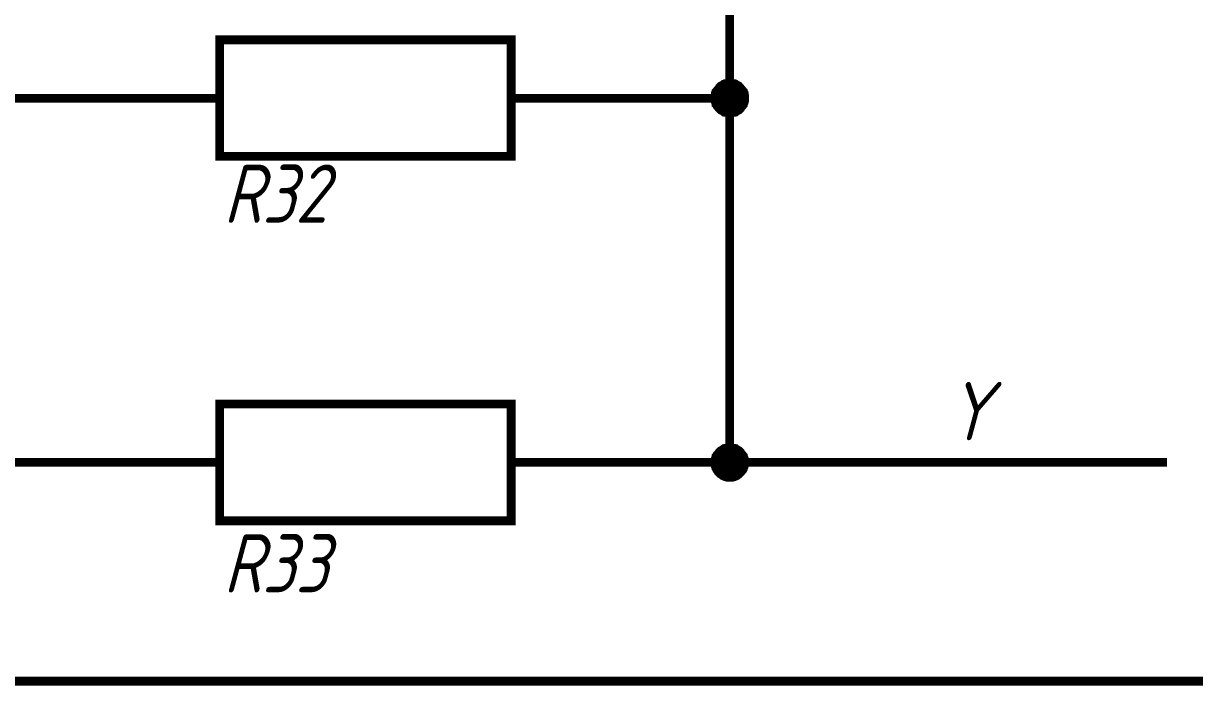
# Model space of a CAD drawing. Extents: x 196 to 1101, y 70 to 664.
# Drawn here: x 782.69 to 822.87, y 336.03 to 358.74 of the extents above; entities that cross this region are included whole.
import ezdxf

# ---------------------------------------------------------------- set-up
doc = ezdxf.new("R2010")
doc.units = 0
doc.header["$MEASUREMENT"] = 0
doc.layers.add('Sheet', color=255, linetype='CONTINUOUS')
doc.styles.add('GOST type A0', font='', dxfattribs={"oblique": 15, "height": 3.5})
doc.styles.get('GOST type A0').set_extended_font_data('GOST type A')

msp = doc.modelspace()

# ---------------------------------------------------------------- linework, layer by layer
at = {"layer": 'Sheet', "const_width": 0.3}
for points in [[(719.454, 386.164), (729.454, 386.164), (729.454, 336.177), (941.878, 336.177), (941.878, 403.654), (946.878, 403.654)], [(801.924, 386.179), (806.924, 386.179), (806.924, 371.174), (806.924, 356.169), (806.924, 343.68)], [(806.412, 356.169), (806.412, 356.2), (806.412, 356.231), (806.412, 356.246), (806.427, 356.277), (806.427, 356.308), (806.443, 356.324), (806.443, 356.355), (806.458, 356.37), (806.458, 356.402), (806.474, 356.417), (806.489, 356.433), (806.505, 356.464), (806.52, 356.479), (806.536, 356.495), (806.551, 356.51), (806.567, 356.541), (806.582, 356.557), (806.598, 356.572), (806.613, 356.588), (806.644, 356.603), (806.66, 356.603), (806.676, 356.619), (806.707, 356.635), (806.722, 356.65), (806.753, 356.65), (806.769, 356.666), (806.8, 356.666), (806.815, 356.666), (806.846, 356.681), (806.877, 356.681), (806.893, 356.681), (806.924, 356.681)], [(806.412, 356.169), (806.412, 356.2), (806.412, 356.231), (806.412, 356.246), (806.427, 356.277), (806.427, 356.308), (806.443, 356.324), (806.443, 356.355), (806.458, 356.37), (806.458, 356.402), (806.474, 356.417), (806.489, 356.433), (806.505, 356.464), (806.52, 356.479), (806.536, 356.495), (806.551, 356.51), (806.567, 356.541), (806.582, 356.557), (806.598, 356.572), (806.613, 356.588), (806.644, 356.603), (806.66, 356.603), (806.676, 356.619), (806.707, 356.635), (806.722, 356.65), (806.753, 356.65), (806.769, 356.666), (806.8, 356.666), (806.815, 356.666), (806.846, 356.681), (806.877, 356.681), (806.893, 356.681), (806.924, 356.681)], [(806.412, 356.169), (806.412, 356.2), (806.412, 356.231), (806.412, 356.246), (806.427, 356.277), (806.427, 356.308), (806.443, 356.324), (806.443, 356.355), (806.458, 356.37), (806.458, 356.402), (806.474, 356.417), (806.489, 356.433), (806.505, 356.464), (806.52, 356.479), (806.536, 356.495), (806.551, 356.51), (806.567, 356.541), (806.582, 356.557), (806.598, 356.572), (806.613, 356.588), (806.644, 356.603), (806.66, 356.603), (806.676, 356.619), (806.707, 356.635), (806.722, 356.65), (806.753, 356.65), (806.769, 356.666), (806.8, 356.666), (806.815, 356.666), (806.846, 356.681), (806.877, 356.681), (806.893, 356.681), (806.924, 356.681)], [(806.412, 356.169), (806.412, 356.2), (806.412, 356.231), (806.412, 356.246), (806.427, 356.277), (806.427, 356.308), (806.443, 356.324), (806.443, 356.355), (806.458, 356.37), (806.458, 356.402), (806.474, 356.417), (806.489, 356.433), (806.505, 356.464), (806.52, 356.479), (806.536, 356.495), (806.551, 356.51), (806.567, 356.541), (806.582, 356.557), (806.598, 356.572), (806.613, 356.588), (806.644, 356.603), (806.66, 356.603), (806.676, 356.619), (806.707, 356.635), (806.722, 356.65), (806.753, 356.65), (806.769, 356.666), (806.8, 356.666), (806.815, 356.666), (806.846, 356.681), (806.877, 356.681), (806.893, 356.681), (806.924, 356.681)], [(806.412, 356.169), (806.412, 356.2), (806.412, 356.231), (806.412, 356.246), (806.427, 356.277), (806.427, 356.308), (806.443, 356.324), (806.443, 356.355), (806.458, 356.37), (806.458, 356.402), (806.474, 356.417), (806.489, 356.433), (806.505, 356.464), (806.52, 356.479), (806.536, 356.495), (806.551, 356.51), (806.567, 356.541), (806.582, 356.557), (806.598, 356.572), (806.613, 356.588), (806.644, 356.603), (806.66, 356.603), (806.676, 356.619), (806.707, 356.635), (806.722, 356.65), (806.753, 356.65), (806.769, 356.666), (806.8, 356.666), (806.815, 356.666), (806.846, 356.681), (806.877, 356.681), (806.893, 356.681), (806.924, 356.681)], [(806.412, 356.169), (806.412, 356.2), (806.412, 356.231), (806.412, 356.246), (806.427, 356.277), (806.427, 356.308), (806.443, 356.324), (806.443, 356.355), (806.458, 356.37), (806.458, 356.402), (806.474, 356.417), (806.489, 356.433), (806.505, 356.464), (806.52, 356.479), (806.536, 356.495), (806.551, 356.51), (806.567, 356.541), (806.582, 356.557), (806.598, 356.572), (806.613, 356.588), (806.644, 356.603), (806.66, 356.603), (806.676, 356.619), (806.707, 356.635), (806.722, 356.65), (806.753, 356.65), (806.769, 356.666), (806.8, 356.666), (806.815, 356.666), (806.846, 356.681), (806.877, 356.681), (806.893, 356.681), (806.924, 356.681)], [(806.412, 356.169), (806.412, 356.2), (806.412, 356.231), (806.412, 356.246), (806.427, 356.277), (806.427, 356.308), (806.443, 356.324), (806.443, 356.355), (806.458, 356.37), (806.458, 356.402), (806.474, 356.417), (806.489, 356.433), (806.505, 356.464), (806.52, 356.479), (806.536, 356.495), (806.551, 356.51), (806.567, 356.541), (806.582, 356.557), (806.598, 356.572), (806.613, 356.588), (806.644, 356.603), (806.66, 356.603), (806.676, 356.619), (806.707, 356.635), (806.722, 356.65), (806.753, 356.65), (806.769, 356.666), (806.8, 356.666), (806.815, 356.666), (806.846, 356.681), (806.877, 356.681), (806.893, 356.681), (806.924, 356.681)], [(806.412, 356.169), (806.412, 356.2), (806.412, 356.231), (806.412, 356.246), (806.427, 356.277), (806.427, 356.308), (806.443, 356.324), (806.443, 356.355), (806.458, 356.37), (806.458, 356.402), (806.474, 356.417), (806.489, 356.433), (806.505, 356.464), (806.52, 356.479), (806.536, 356.495), (806.551, 356.51), (806.567, 356.541), (806.582, 356.557), (806.598, 356.572), (806.613, 356.588), (806.644, 356.603), (806.66, 356.603), (806.676, 356.619), (806.707, 356.635), (806.722, 356.65), (806.753, 356.65), (806.769, 356.666), (806.8, 356.666), (806.815, 356.666), (806.846, 356.681), (806.877, 356.681), (806.893, 356.681), (806.924, 356.681)], [(806.924, 356.681), (806.924, 356.681)], [(806.924, 356.681), (806.955, 356.681), (806.971, 356.681), (807.002, 356.681), (807.033, 356.666), (807.048, 356.666), (807.079, 356.666), (807.095, 356.65), (807.126, 356.65), (807.141, 356.635), (807.172, 356.619), (807.188, 356.603), (807.203, 356.603), (807.235, 356.588), (807.25, 356.572), (807.266, 356.557), (807.281, 356.541), (807.297, 356.51), (807.312, 356.495), (807.328, 356.479), (807.343, 356.464), (807.359, 356.433), (807.374, 356.417), (807.39, 356.402), (807.39, 356.37), (807.405, 356.355), (807.405, 356.324), (807.421, 356.308), (807.421, 356.277), (807.436, 356.246), (807.436, 356.231), (807.436, 356.2), (807.436, 356.169)], [(806.924, 356.681), (806.924, 356.681)], [(806.924, 356.681), (806.955, 356.681), (806.971, 356.681), (807.002, 356.681), (807.033, 356.666), (807.048, 356.666), (807.079, 356.666), (807.095, 356.65), (807.126, 356.65), (807.141, 356.635), (807.172, 356.619), (807.188, 356.603), (807.203, 356.603), (807.235, 356.588), (807.25, 356.572), (807.266, 356.557), (807.281, 356.541), (807.297, 356.51), (807.312, 356.495), (807.328, 356.479), (807.343, 356.464), (807.359, 356.433), (807.374, 356.417), (807.39, 356.402), (807.39, 356.37), (807.405, 356.355), (807.405, 356.324), (807.421, 356.308), (807.421, 356.277), (807.436, 356.246), (807.436, 356.231), (807.436, 356.2), (807.436, 356.169)], [(806.924, 356.681), (806.924, 356.681)], [(806.924, 356.681), (806.955, 356.681), (806.971, 356.681), (807.002, 356.681), (807.033, 356.666), (807.048, 356.666), (807.079, 356.666), (807.095, 356.65), (807.126, 356.65), (807.141, 356.635), (807.172, 356.619), (807.188, 356.603), (807.203, 356.603), (807.235, 356.588), (807.25, 356.572), (807.266, 356.557), (807.281, 356.541), (807.297, 356.51), (807.312, 356.495), (807.328, 356.479), (807.343, 356.464), (807.359, 356.433), (807.374, 356.417), (807.39, 356.402), (807.39, 356.37), (807.405, 356.355), (807.405, 356.324), (807.421, 356.308), (807.421, 356.277), (807.436, 356.246), (807.436, 356.231), (807.436, 356.2), (807.436, 356.169)], [(806.924, 356.681), (806.924, 356.681)], [(806.924, 356.681), (806.955, 356.681), (806.971, 356.681), (807.002, 356.681), (807.033, 356.666), (807.048, 356.666), (807.079, 356.666), (807.095, 356.65), (807.126, 356.65), (807.141, 356.635), (807.172, 356.619), (807.188, 356.603), (807.203, 356.603), (807.235, 356.588), (807.25, 356.572), (807.266, 356.557), (807.281, 356.541), (807.297, 356.51), (807.312, 356.495), (807.328, 356.479), (807.343, 356.464), (807.359, 356.433), (807.374, 356.417), (807.39, 356.402), (807.39, 356.37), (807.405, 356.355), (807.405, 356.324), (807.421, 356.308), (807.421, 356.277), (807.436, 356.246), (807.436, 356.231), (807.436, 356.2), (807.436, 356.169)], [(806.924, 356.681), (806.924, 356.681)], [(806.924, 356.681), (806.955, 356.681), (806.971, 356.681), (807.002, 356.681), (807.033, 356.666), (807.048, 356.666), (807.079, 356.666), (807.095, 356.65), (807.126, 356.65), (807.141, 356.635), (807.172, 356.619), (807.188, 356.603), (807.203, 356.603), (807.235, 356.588), (807.25, 356.572), (807.266, 356.557), (807.281, 356.541), (807.297, 356.51), (807.312, 356.495), (807.328, 356.479), (807.343, 356.464), (807.359, 356.433), (807.374, 356.417), (807.39, 356.402), (807.39, 356.37), (807.405, 356.355), (807.405, 356.324), (807.421, 356.308), (807.421, 356.277), (807.436, 356.246), (807.436, 356.231), (807.436, 356.2), (807.436, 356.169)], [(806.924, 356.681), (806.924, 356.681)], [(806.924, 356.681), (806.955, 356.681), (806.971, 356.681), (807.002, 356.681), (807.033, 356.666), (807.048, 356.666), (807.079, 356.666), (807.095, 356.65), (807.126, 356.65), (807.141, 356.635), (807.172, 356.619), (807.188, 356.603), (807.203, 356.603), (807.235, 356.588), (807.25, 356.572), (807.266, 356.557), (807.281, 356.541), (807.297, 356.51), (807.312, 356.495), (807.328, 356.479), (807.343, 356.464), (807.359, 356.433), (807.374, 356.417), (807.39, 356.402), (807.39, 356.37), (807.405, 356.355), (807.405, 356.324), (807.421, 356.308), (807.421, 356.277), (807.436, 356.246), (807.436, 356.231), (807.436, 356.2), (807.436, 356.169)], [(806.924, 356.681), (806.924, 356.681)], [(806.924, 356.681), (806.955, 356.681), (806.971, 356.681), (807.002, 356.681), (807.033, 356.666), (807.048, 356.666), (807.079, 356.666), (807.095, 356.65), (807.126, 356.65), (807.141, 356.635), (807.172, 356.619), (807.188, 356.603), (807.203, 356.603), (807.235, 356.588), (807.25, 356.572), (807.266, 356.557), (807.281, 356.541), (807.297, 356.51), (807.312, 356.495), (807.328, 356.479), (807.343, 356.464), (807.359, 356.433), (807.374, 356.417), (807.39, 356.402), (807.39, 356.37), (807.405, 356.355), (807.405, 356.324), (807.421, 356.308), (807.421, 356.277), (807.436, 356.246), (807.436, 356.231), (807.436, 356.2), (807.436, 356.169)], [(806.924, 356.681), (806.924, 356.681)], [(806.924, 356.681), (806.955, 356.681), (806.971, 356.681), (807.002, 356.681), (807.033, 356.666), (807.048, 356.666), (807.079, 356.666), (807.095, 356.65), (807.126, 356.65), (807.141, 356.635), (807.172, 356.619), (807.188, 356.603), (807.203, 356.603), (807.235, 356.588), (807.25, 356.572), (807.266, 356.557), (807.281, 356.541), (807.297, 356.51), (807.312, 356.495), (807.328, 356.479), (807.343, 356.464), (807.359, 356.433), (807.374, 356.417), (807.39, 356.402), (807.39, 356.37), (807.405, 356.355), (807.405, 356.324), (807.421, 356.308), (807.421, 356.277), (807.436, 356.246), (807.436, 356.231), (807.436, 356.2), (807.436, 356.169)], [(786.924, 356.169), (779.439, 356.169)], [(789.424, 356.169), (786.924, 356.169)], [(799.424, 356.169), (801.924, 356.169)], [(801.924, 356.169), (806.924, 356.169)], [(806.924, 355.671), (806.893, 355.671), (806.877, 355.671), (806.846, 355.671), (806.815, 355.687), (806.8, 355.687), (806.769, 355.687), (806.753, 355.703), (806.722, 355.703), (806.707, 355.718), (806.676, 355.734), (806.66, 355.749), (806.644, 355.749), (806.613, 355.765), (806.598, 355.78), (806.582, 355.796), (806.567, 355.811), (806.551, 355.827), (806.536, 355.858), (806.52, 355.873), (806.505, 355.889), (806.489, 355.904), (806.474, 355.936), (806.458, 355.951), (806.458, 355.967), (806.443, 355.998), (806.443, 356.013), (806.427, 356.044), (806.427, 356.06), (806.412, 356.091), (806.412, 356.122), (806.412, 356.137), (806.412, 356.169)], [(806.412, 356.169), (806.412, 356.169)], [(806.924, 355.671), (806.893, 355.671), (806.877, 355.671), (806.846, 355.671), (806.815, 355.687), (806.8, 355.687), (806.769, 355.687), (806.753, 355.703), (806.722, 355.703), (806.707, 355.718), (806.676, 355.734), (806.66, 355.749), (806.644, 355.749), (806.613, 355.765), (806.598, 355.78), (806.582, 355.796), (806.567, 355.811), (806.551, 355.827), (806.536, 355.858), (806.52, 355.873), (806.505, 355.889), (806.489, 355.904), (806.474, 355.936), (806.458, 355.951), (806.458, 355.967), (806.443, 355.998), (806.443, 356.013), (806.427, 356.044), (806.427, 356.06), (806.412, 356.091), (806.412, 356.122), (806.412, 356.137), (806.412, 356.169)], [(806.412, 356.169), (806.412, 356.169)], [(806.924, 355.671), (806.893, 355.671), (806.877, 355.671), (806.846, 355.671), (806.815, 355.687), (806.8, 355.687), (806.769, 355.687), (806.753, 355.703), (806.722, 355.703), (806.707, 355.718), (806.676, 355.734), (806.66, 355.749), (806.644, 355.749), (806.613, 355.765), (806.598, 355.78), (806.582, 355.796), (806.567, 355.811), (806.551, 355.827), (806.536, 355.858), (806.52, 355.873), (806.505, 355.889), (806.489, 355.904), (806.474, 355.936), (806.458, 355.951), (806.458, 355.967), (806.443, 355.998), (806.443, 356.013), (806.427, 356.044), (806.427, 356.06), (806.412, 356.091), (806.412, 356.122), (806.412, 356.137), (806.412, 356.169)], [(806.412, 356.169), (806.412, 356.169)], [(806.924, 355.671), (806.893, 355.671), (806.877, 355.671), (806.846, 355.671), (806.815, 355.687), (806.8, 355.687), (806.769, 355.687), (806.753, 355.703), (806.722, 355.703), (806.707, 355.718), (806.676, 355.734), (806.66, 355.749), (806.644, 355.749), (806.613, 355.765), (806.598, 355.78), (806.582, 355.796), (806.567, 355.811), (806.551, 355.827), (806.536, 355.858), (806.52, 355.873), (806.505, 355.889), (806.489, 355.904), (806.474, 355.936), (806.458, 355.951), (806.458, 355.967), (806.443, 355.998), (806.443, 356.013), (806.427, 356.044), (806.427, 356.06), (806.412, 356.091), (806.412, 356.122), (806.412, 356.137), (806.412, 356.169)], [(806.412, 356.169), (806.412, 356.169)], [(806.924, 355.671), (806.893, 355.671), (806.877, 355.671), (806.846, 355.671), (806.815, 355.687), (806.8, 355.687), (806.769, 355.687), (806.753, 355.703), (806.722, 355.703), (806.707, 355.718), (806.676, 355.734), (806.66, 355.749), (806.644, 355.749), (806.613, 355.765), (806.598, 355.78), (806.582, 355.796), (806.567, 355.811), (806.551, 355.827), (806.536, 355.858), (806.52, 355.873), (806.505, 355.889), (806.489, 355.904), (806.474, 355.936), (806.458, 355.951), (806.458, 355.967), (806.443, 355.998), (806.443, 356.013), (806.427, 356.044), (806.427, 356.06), (806.412, 356.091), (806.412, 356.122), (806.412, 356.137), (806.412, 356.169)], [(806.412, 356.169), (806.412, 356.169)], [(806.924, 355.671), (806.893, 355.671), (806.877, 355.671), (806.846, 355.671), (806.815, 355.687), (806.8, 355.687), (806.769, 355.687), (806.753, 355.703), (806.722, 355.703), (806.707, 355.718), (806.676, 355.734), (806.66, 355.749), (806.644, 355.749), (806.613, 355.765), (806.598, 355.78), (806.582, 355.796), (806.567, 355.811), (806.551, 355.827), (806.536, 355.858), (806.52, 355.873), (806.505, 355.889), (806.489, 355.904), (806.474, 355.936), (806.458, 355.951), (806.458, 355.967), (806.443, 355.998), (806.443, 356.013), (806.427, 356.044), (806.427, 356.06), (806.412, 356.091), (806.412, 356.122), (806.412, 356.137), (806.412, 356.169)], [(806.412, 356.169), (806.412, 356.169)], [(806.924, 355.671), (806.893, 355.671), (806.877, 355.671), (806.846, 355.671), (806.815, 355.687), (806.8, 355.687), (806.769, 355.687), (806.753, 355.703), (806.722, 355.703), (806.707, 355.718), (806.676, 355.734), (806.66, 355.749), (806.644, 355.749), (806.613, 355.765), (806.598, 355.78), (806.582, 355.796), (806.567, 355.811), (806.551, 355.827), (806.536, 355.858), (806.52, 355.873), (806.505, 355.889), (806.489, 355.904), (806.474, 355.936), (806.458, 355.951), (806.458, 355.967), (806.443, 355.998), (806.443, 356.013), (806.427, 356.044), (806.427, 356.06), (806.412, 356.091), (806.412, 356.122), (806.412, 356.137), (806.412, 356.169)], [(806.412, 356.169), (806.412, 356.169)], [(806.924, 355.671), (806.893, 355.671), (806.877, 355.671), (806.846, 355.671), (806.815, 355.687), (806.8, 355.687), (806.769, 355.687), (806.753, 355.703), (806.722, 355.703), (806.707, 355.718), (806.676, 355.734), (806.66, 355.749), (806.644, 355.749), (806.613, 355.765), (806.598, 355.78), (806.582, 355.796), (806.567, 355.811), (806.551, 355.827), (806.536, 355.858), (806.52, 355.873), (806.505, 355.889), (806.489, 355.904), (806.474, 355.936), (806.458, 355.951), (806.458, 355.967), (806.443, 355.998), (806.443, 356.013), (806.427, 356.044), (806.427, 356.06), (806.412, 356.091), (806.412, 356.122), (806.412, 356.137), (806.412, 356.169)], [(806.412, 356.169), (806.412, 356.169)], [(807.436, 356.169), (807.436, 356.137), (807.436, 356.122), (807.436, 356.091), (807.421, 356.06), (807.421, 356.044), (807.405, 356.013), (807.405, 355.998), (807.39, 355.967), (807.39, 355.951), (807.374, 355.936), (807.359, 355.904), (807.343, 355.889), (807.328, 355.873), (807.312, 355.858), (807.297, 355.827), (807.281, 355.811), (807.266, 355.796), (807.25, 355.78), (807.235, 355.765), (807.203, 355.749), (807.188, 355.749), (807.172, 355.734), (807.141, 355.718), (807.126, 355.703), (807.095, 355.703), (807.079, 355.687), (807.048, 355.687), (807.033, 355.687), (807.002, 355.671), (806.971, 355.671), (806.955, 355.671), (806.924, 355.671)], [(807.436, 356.169), (807.436, 356.137), (807.436, 356.122), (807.436, 356.091), (807.421, 356.06), (807.421, 356.044), (807.405, 356.013), (807.405, 355.998), (807.39, 355.967), (807.39, 355.951), (807.374, 355.936), (807.359, 355.904), (807.343, 355.889), (807.328, 355.873), (807.312, 355.858), (807.297, 355.827), (807.281, 355.811), (807.266, 355.796), (807.25, 355.78), (807.235, 355.765), (807.203, 355.749), (807.188, 355.749), (807.172, 355.734), (807.141, 355.718), (807.126, 355.703), (807.095, 355.703), (807.079, 355.687), (807.048, 355.687), (807.033, 355.687), (807.002, 355.671), (806.971, 355.671), (806.955, 355.671), (806.924, 355.671)], [(807.436, 356.169), (807.436, 356.137), (807.436, 356.122), (807.436, 356.091), (807.421, 356.06), (807.421, 356.044), (807.405, 356.013), (807.405, 355.998), (807.39, 355.967), (807.39, 355.951), (807.374, 355.936), (807.359, 355.904), (807.343, 355.889), (807.328, 355.873), (807.312, 355.858), (807.297, 355.827), (807.281, 355.811), (807.266, 355.796), (807.25, 355.78), (807.235, 355.765), (807.203, 355.749), (807.188, 355.749), (807.172, 355.734), (807.141, 355.718), (807.126, 355.703), (807.095, 355.703), (807.079, 355.687), (807.048, 355.687), (807.033, 355.687), (807.002, 355.671), (806.971, 355.671), (806.955, 355.671), (806.924, 355.671)], [(807.436, 356.169), (807.436, 356.137), (807.436, 356.122), (807.436, 356.091), (807.421, 356.06), (807.421, 356.044), (807.405, 356.013), (807.405, 355.998), (807.39, 355.967), (807.39, 355.951), (807.374, 355.936), (807.359, 355.904), (807.343, 355.889), (807.328, 355.873), (807.312, 355.858), (807.297, 355.827), (807.281, 355.811), (807.266, 355.796), (807.25, 355.78), (807.235, 355.765), (807.203, 355.749), (807.188, 355.749), (807.172, 355.734), (807.141, 355.718), (807.126, 355.703), (807.095, 355.703), (807.079, 355.687), (807.048, 355.687), (807.033, 355.687), (807.002, 355.671), (806.971, 355.671), (806.955, 355.671), (806.924, 355.671)], [(807.436, 356.169), (807.436, 356.137), (807.436, 356.122), (807.436, 356.091), (807.421, 356.06), (807.421, 356.044), (807.405, 356.013), (807.405, 355.998), (807.39, 355.967), (807.39, 355.951), (807.374, 355.936), (807.359, 355.904), (807.343, 355.889), (807.328, 355.873), (807.312, 355.858), (807.297, 355.827), (807.281, 355.811), (807.266, 355.796), (807.25, 355.78), (807.235, 355.765), (807.203, 355.749), (807.188, 355.749), (807.172, 355.734), (807.141, 355.718), (807.126, 355.703), (807.095, 355.703), (807.079, 355.687), (807.048, 355.687), (807.033, 355.687), (807.002, 355.671), (806.971, 355.671), (806.955, 355.671), (806.924, 355.671)], [(807.436, 356.169), (807.436, 356.137), (807.436, 356.122), (807.436, 356.091), (807.421, 356.06), (807.421, 356.044), (807.405, 356.013), (807.405, 355.998), (807.39, 355.967), (807.39, 355.951), (807.374, 355.936), (807.359, 355.904), (807.343, 355.889), (807.328, 355.873), (807.312, 355.858), (807.297, 355.827), (807.281, 355.811), (807.266, 355.796), (807.25, 355.78), (807.235, 355.765), (807.203, 355.749), (807.188, 355.749), (807.172, 355.734), (807.141, 355.718), (807.126, 355.703), (807.095, 355.703), (807.079, 355.687), (807.048, 355.687), (807.033, 355.687), (807.002, 355.671), (806.971, 355.671), (806.955, 355.671), (806.924, 355.671)], [(807.436, 356.169), (807.436, 356.137), (807.436, 356.122), (807.436, 356.091), (807.421, 356.06), (807.421, 356.044), (807.405, 356.013), (807.405, 355.998), (807.39, 355.967), (807.39, 355.951), (807.374, 355.936), (807.359, 355.904), (807.343, 355.889), (807.328, 355.873), (807.312, 355.858), (807.297, 355.827), (807.281, 355.811), (807.266, 355.796), (807.25, 355.78), (807.235, 355.765), (807.203, 355.749), (807.188, 355.749), (807.172, 355.734), (807.141, 355.718), (807.126, 355.703), (807.095, 355.703), (807.079, 355.687), (807.048, 355.687), (807.033, 355.687), (807.002, 355.671), (806.971, 355.671), (806.955, 355.671), (806.924, 355.671)], [(807.436, 356.169), (807.436, 356.137), (807.436, 356.122), (807.436, 356.091), (807.421, 356.06), (807.421, 356.044), (807.405, 356.013), (807.405, 355.998), (807.39, 355.967), (807.39, 355.951), (807.374, 355.936), (807.359, 355.904), (807.343, 355.889), (807.328, 355.873), (807.312, 355.858), (807.297, 355.827), (807.281, 355.811), (807.266, 355.796), (807.25, 355.78), (807.235, 355.765), (807.203, 355.749), (807.188, 355.749), (807.172, 355.734), (807.141, 355.718), (807.126, 355.703), (807.095, 355.703), (807.079, 355.687), (807.048, 355.687), (807.033, 355.687), (807.002, 355.671), (806.971, 355.671), (806.955, 355.671), (806.924, 355.671)], [(807.436, 356.169), (807.436, 356.169), (807.436, 356.169), (807.436, 356.169), (807.436, 356.169), (807.436, 356.169), (807.436, 356.169), (807.436, 356.169), (807.436, 356.169), (807.436, 356.169), (807.436, 356.169), (807.436, 356.169), (807.436, 356.169), (807.436, 356.169), (807.436, 356.169), (807.436, 356.169), (807.436, 356.169), (807.436, 356.169), (807.436, 356.169), (807.436, 356.169), (807.436, 356.169), (807.436, 356.169), (807.436, 356.169), (807.436, 356.169), (807.436, 356.169), (807.436, 356.169), (807.436, 356.169), (807.436, 356.169), (807.436, 356.169), (807.436, 356.169), (807.436, 356.169), (807.436, 356.169), (807.436, 356.169)], [(807.436, 356.169), (807.436, 356.169)], [(807.436, 356.169), (807.436, 356.169), (807.436, 356.169), (807.436, 356.169), (807.436, 356.169), (807.436, 356.169), (807.436, 356.169), (807.436, 356.169), (807.436, 356.169), (807.436, 356.169), (807.436, 356.169), (807.436, 356.169), (807.436, 356.169), (807.436, 356.169), (807.436, 356.169), (807.436, 356.169), (807.436, 356.169), (807.436, 356.169), (807.436, 356.169), (807.436, 356.169), (807.436, 356.169), (807.436, 356.169), (807.436, 356.169), (807.436, 356.169), (807.436, 356.169), (807.436, 356.169), (807.436, 356.169), (807.436, 356.169), (807.436, 356.169), (807.436, 356.169), (807.436, 356.169), (807.436, 356.169), (807.436, 356.169)], [(807.436, 356.169), (807.436, 356.169)], [(807.436, 356.169), (807.436, 356.169), (807.436, 356.169), (807.436, 356.169), (807.436, 356.169), (807.436, 356.169), (807.436, 356.169), (807.436, 356.169), (807.436, 356.169), (807.436, 356.169), (807.436, 356.169), (807.436, 356.169), (807.436, 356.169), (807.436, 356.169), (807.436, 356.169), (807.436, 356.169), (807.436, 356.169), (807.436, 356.169), (807.436, 356.169), (807.436, 356.169), (807.436, 356.169), (807.436, 356.169), (807.436, 356.169), (807.436, 356.169), (807.436, 356.169), (807.436, 356.169), (807.436, 356.169), (807.436, 356.169), (807.436, 356.169), (807.436, 356.169), (807.436, 356.169), (807.436, 356.169), (807.436, 356.169)], [(807.436, 356.169), (807.436, 356.169)], [(807.436, 356.169), (807.436, 356.169), (807.436, 356.169), (807.436, 356.169), (807.436, 356.169), (807.436, 356.169), (807.436, 356.169), (807.436, 356.169), (807.436, 356.169), (807.436, 356.169), (807.436, 356.169), (807.436, 356.169), (807.436, 356.169), (807.436, 356.169), (807.436, 356.169), (807.436, 356.169), (807.436, 356.169), (807.436, 356.169), (807.436, 356.169), (807.436, 356.169), (807.436, 356.169), (807.436, 356.169), (807.436, 356.169), (807.436, 356.169), (807.436, 356.169), (807.436, 356.169), (807.436, 356.169), (807.436, 356.169), (807.436, 356.169), (807.436, 356.169), (807.436, 356.169), (807.436, 356.169), (807.436, 356.169)], [(807.436, 356.169), (807.436, 356.169)], [(807.436, 356.169), (807.436, 356.169), (807.436, 356.169), (807.436, 356.169), (807.436, 356.169), (807.436, 356.169), (807.436, 356.169), (807.436, 356.169), (807.436, 356.169), (807.436, 356.169), (807.436, 356.169), (807.436, 356.169), (807.436, 356.169), (807.436, 356.169), (807.436, 356.169), (807.436, 356.169), (807.436, 356.169), (807.436, 356.169), (807.436, 356.169), (807.436, 356.169), (807.436, 356.169), (807.436, 356.169), (807.436, 356.169), (807.436, 356.169), (807.436, 356.169), (807.436, 356.169), (807.436, 356.169), (807.436, 356.169), (807.436, 356.169), (807.436, 356.169), (807.436, 356.169), (807.436, 356.169), (807.436, 356.169)], [(807.436, 356.169), (807.436, 356.169)], [(807.436, 356.169), (807.436, 356.169), (807.436, 356.169), (807.436, 356.169), (807.436, 356.169), (807.436, 356.169), (807.436, 356.169), (807.436, 356.169), (807.436, 356.169), (807.436, 356.169), (807.436, 356.169), (807.436, 356.169), (807.436, 356.169), (807.436, 356.169), (807.436, 356.169), (807.436, 356.169), (807.436, 356.169), (807.436, 356.169), (807.436, 356.169), (807.436, 356.169), (807.436, 356.169), (807.436, 356.169), (807.436, 356.169), (807.436, 356.169), (807.436, 356.169), (807.436, 356.169), (807.436, 356.169), (807.436, 356.169), (807.436, 356.169), (807.436, 356.169), (807.436, 356.169), (807.436, 356.169), (807.436, 356.169)], [(807.436, 356.169), (807.436, 356.169)], [(807.436, 356.169), (807.436, 356.169), (807.436, 356.169), (807.436, 356.169), (807.436, 356.169), (807.436, 356.169), (807.436, 356.169), (807.436, 356.169), (807.436, 356.169), (807.436, 356.169), (807.436, 356.169), (807.436, 356.169), (807.436, 356.169), (807.436, 356.169), (807.436, 356.169), (807.436, 356.169), (807.436, 356.169), (807.436, 356.169), (807.436, 356.169), (807.436, 356.169), (807.436, 356.169), (807.436, 356.169), (807.436, 356.169), (807.436, 356.169), (807.436, 356.169), (807.436, 356.169), (807.436, 356.169), (807.436, 356.169), (807.436, 356.169), (807.436, 356.169), (807.436, 356.169), (807.436, 356.169), (807.436, 356.169)], [(807.436, 356.169), (807.436, 356.169)], [(807.436, 356.169), (807.436, 356.169), (807.436, 356.169), (807.436, 356.169), (807.436, 356.169), (807.436, 356.169), (807.436, 356.169), (807.436, 356.169), (807.436, 356.169), (807.436, 356.169), (807.436, 356.169), (807.436, 356.169), (807.436, 356.169), (807.436, 356.169), (807.436, 356.169), (807.436, 356.169), (807.436, 356.169), (807.436, 356.169), (807.436, 356.169), (807.436, 356.169), (807.436, 356.169), (807.436, 356.169), (807.436, 356.169), (807.436, 356.169), (807.436, 356.169), (807.436, 356.169), (807.436, 356.169), (807.436, 356.169), (807.436, 356.169), (807.436, 356.169), (807.436, 356.169), (807.436, 356.169), (807.436, 356.169)], [(807.436, 356.169), (807.436, 356.169)], [(806.412, 343.68), (806.412, 343.711), (806.412, 343.726), (806.412, 343.757), (806.427, 343.788), (806.427, 343.804), (806.443, 343.835), (806.443, 343.85), (806.458, 343.882), (806.458, 343.897), (806.474, 343.913), (806.489, 343.944), (806.505, 343.959), (806.52, 343.975), (806.536, 343.99), (806.551, 344.021), (806.567, 344.037), (806.582, 344.052), (806.598, 344.068), (806.613, 344.083), (806.644, 344.099), (806.66, 344.099), (806.676, 344.115), (806.707, 344.13), (806.722, 344.146), (806.753, 344.146), (806.769, 344.161), (806.8, 344.161), (806.815, 344.161), (806.846, 344.177), (806.877, 344.177), (806.893, 344.177), (806.924, 344.177)], [(806.412, 343.68), (806.412, 343.711), (806.412, 343.726), (806.412, 343.757), (806.427, 343.788), (806.427, 343.804), (806.443, 343.835), (806.443, 343.85), (806.458, 343.882), (806.458, 343.897), (806.474, 343.913), (806.489, 343.944), (806.505, 343.959), (806.52, 343.975), (806.536, 343.99), (806.551, 344.021), (806.567, 344.037), (806.582, 344.052), (806.598, 344.068), (806.613, 344.083), (806.644, 344.099), (806.66, 344.099), (806.676, 344.115), (806.707, 344.13), (806.722, 344.146), (806.753, 344.146), (806.769, 344.161), (806.8, 344.161), (806.815, 344.161), (806.846, 344.177), (806.877, 344.177), (806.893, 344.177), (806.924, 344.177)], [(806.412, 343.68), (806.412, 343.711), (806.412, 343.726), (806.412, 343.757), (806.427, 343.788), (806.427, 343.804), (806.443, 343.835), (806.443, 343.85), (806.458, 343.882), (806.458, 343.897), (806.474, 343.913), (806.489, 343.944), (806.505, 343.959), (806.52, 343.975), (806.536, 343.99), (806.551, 344.021), (806.567, 344.037), (806.582, 344.052), (806.598, 344.068), (806.613, 344.083), (806.644, 344.099), (806.66, 344.099), (806.676, 344.115), (806.707, 344.13), (806.722, 344.146), (806.753, 344.146), (806.769, 344.161), (806.8, 344.161), (806.815, 344.161), (806.846, 344.177), (806.877, 344.177), (806.893, 344.177), (806.924, 344.177)], [(806.412, 343.68), (806.412, 343.711), (806.412, 343.726), (806.412, 343.757), (806.427, 343.788), (806.427, 343.804), (806.443, 343.835), (806.443, 343.85), (806.458, 343.882), (806.458, 343.897), (806.474, 343.913), (806.489, 343.944), (806.505, 343.959), (806.52, 343.975), (806.536, 343.99), (806.551, 344.021), (806.567, 344.037), (806.582, 344.052), (806.598, 344.068), (806.613, 344.083), (806.644, 344.099), (806.66, 344.099), (806.676, 344.115), (806.707, 344.13), (806.722, 344.146), (806.753, 344.146), (806.769, 344.161), (806.8, 344.161), (806.815, 344.161), (806.846, 344.177), (806.877, 344.177), (806.893, 344.177), (806.924, 344.177)], [(806.412, 343.68), (806.412, 343.711), (806.412, 343.726), (806.412, 343.757), (806.427, 343.788), (806.427, 343.804), (806.443, 343.835), (806.443, 343.85), (806.458, 343.882), (806.458, 343.897), (806.474, 343.913), (806.489, 343.944), (806.505, 343.959), (806.52, 343.975), (806.536, 343.99), (806.551, 344.021), (806.567, 344.037), (806.582, 344.052), (806.598, 344.068), (806.613, 344.083), (806.644, 344.099), (806.66, 344.099), (806.676, 344.115), (806.707, 344.13), (806.722, 344.146), (806.753, 344.146), (806.769, 344.161), (806.8, 344.161), (806.815, 344.161), (806.846, 344.177), (806.877, 344.177), (806.893, 344.177), (806.924, 344.177)], [(806.412, 343.68), (806.412, 343.711), (806.412, 343.726), (806.412, 343.757), (806.427, 343.788), (806.427, 343.804), (806.443, 343.835), (806.443, 343.85), (806.458, 343.882), (806.458, 343.897), (806.474, 343.913), (806.489, 343.944), (806.505, 343.959), (806.52, 343.975), (806.536, 343.99), (806.551, 344.021), (806.567, 344.037), (806.582, 344.052), (806.598, 344.068), (806.613, 344.083), (806.644, 344.099), (806.66, 344.099), (806.676, 344.115), (806.707, 344.13), (806.722, 344.146), (806.753, 344.146), (806.769, 344.161), (806.8, 344.161), (806.815, 344.161), (806.846, 344.177), (806.877, 344.177), (806.893, 344.177), (806.924, 344.177)], [(806.412, 343.68), (806.412, 343.711), (806.412, 343.726), (806.412, 343.757), (806.427, 343.788), (806.427, 343.804), (806.443, 343.835), (806.443, 343.85), (806.458, 343.882), (806.458, 343.897), (806.474, 343.913), (806.489, 343.944), (806.505, 343.959), (806.52, 343.975), (806.536, 343.99), (806.551, 344.021), (806.567, 344.037), (806.582, 344.052), (806.598, 344.068), (806.613, 344.083), (806.644, 344.099), (806.66, 344.099), (806.676, 344.115), (806.707, 344.13), (806.722, 344.146), (806.753, 344.146), (806.769, 344.161), (806.8, 344.161), (806.815, 344.161), (806.846, 344.177), (806.877, 344.177), (806.893, 344.177), (806.924, 344.177)], [(806.412, 343.68), (806.412, 343.711), (806.412, 343.726), (806.412, 343.757), (806.427, 343.788), (806.427, 343.804), (806.443, 343.835), (806.443, 343.85), (806.458, 343.882), (806.458, 343.897), (806.474, 343.913), (806.489, 343.944), (806.505, 343.959), (806.52, 343.975), (806.536, 343.99), (806.551, 344.021), (806.567, 344.037), (806.582, 344.052), (806.598, 344.068), (806.613, 344.083), (806.644, 344.099), (806.66, 344.099), (806.676, 344.115), (806.707, 344.13), (806.722, 344.146), (806.753, 344.146), (806.769, 344.161), (806.8, 344.161), (806.815, 344.161), (806.846, 344.177), (806.877, 344.177), (806.893, 344.177), (806.924, 344.177)], [(806.924, 344.177), (806.924, 344.177)], [(806.924, 344.177), (806.955, 344.177), (806.971, 344.177), (807.002, 344.177), (807.033, 344.161), (807.048, 344.161), (807.079, 344.161), (807.095, 344.146), (807.126, 344.146), (807.141, 344.13), (807.172, 344.115), (807.188, 344.099), (807.203, 344.099), (807.235, 344.083), (807.25, 344.068), (807.266, 344.052), (807.281, 344.037), (807.297, 344.021), (807.312, 343.99), (807.328, 343.975), (807.343, 343.959), (807.359, 343.944), (807.374, 343.913), (807.39, 343.897), (807.39, 343.882), (807.405, 343.85), (807.405, 343.835), (807.421, 343.804), (807.421, 343.788), (807.436, 343.757), (807.436, 343.726), (807.436, 343.711), (807.436, 343.68)], [(806.924, 344.177), (806.924, 344.177)], [(806.924, 344.177), (806.955, 344.177), (806.971, 344.177), (807.002, 344.177), (807.033, 344.161), (807.048, 344.161), (807.079, 344.161), (807.095, 344.146), (807.126, 344.146), (807.141, 344.13), (807.172, 344.115), (807.188, 344.099), (807.203, 344.099), (807.235, 344.083), (807.25, 344.068), (807.266, 344.052), (807.281, 344.037), (807.297, 344.021), (807.312, 343.99), (807.328, 343.975), (807.343, 343.959), (807.359, 343.944), (807.374, 343.913), (807.39, 343.897), (807.39, 343.882), (807.405, 343.85), (807.405, 343.835), (807.421, 343.804), (807.421, 343.788), (807.436, 343.757), (807.436, 343.726), (807.436, 343.711), (807.436, 343.68)], [(806.924, 344.177), (806.924, 344.177)], [(806.924, 344.177), (806.955, 344.177), (806.971, 344.177), (807.002, 344.177), (807.033, 344.161), (807.048, 344.161), (807.079, 344.161), (807.095, 344.146), (807.126, 344.146), (807.141, 344.13), (807.172, 344.115), (807.188, 344.099), (807.203, 344.099), (807.235, 344.083), (807.25, 344.068), (807.266, 344.052), (807.281, 344.037), (807.297, 344.021), (807.312, 343.99), (807.328, 343.975), (807.343, 343.959), (807.359, 343.944), (807.374, 343.913), (807.39, 343.897), (807.39, 343.882), (807.405, 343.85), (807.405, 343.835), (807.421, 343.804), (807.421, 343.788), (807.436, 343.757), (807.436, 343.726), (807.436, 343.711), (807.436, 343.68)], [(806.924, 344.177), (806.924, 344.177)], [(806.924, 344.177), (806.955, 344.177), (806.971, 344.177), (807.002, 344.177), (807.033, 344.161), (807.048, 344.161), (807.079, 344.161), (807.095, 344.146), (807.126, 344.146), (807.141, 344.13), (807.172, 344.115), (807.188, 344.099), (807.203, 344.099), (807.235, 344.083), (807.25, 344.068), (807.266, 344.052), (807.281, 344.037), (807.297, 344.021), (807.312, 343.99), (807.328, 343.975), (807.343, 343.959), (807.359, 343.944), (807.374, 343.913), (807.39, 343.897), (807.39, 343.882), (807.405, 343.85), (807.405, 343.835), (807.421, 343.804), (807.421, 343.788), (807.436, 343.757), (807.436, 343.726), (807.436, 343.711), (807.436, 343.68)], [(806.924, 344.177), (806.924, 344.177)], [(806.924, 344.177), (806.955, 344.177), (806.971, 344.177), (807.002, 344.177), (807.033, 344.161), (807.048, 344.161), (807.079, 344.161), (807.095, 344.146), (807.126, 344.146), (807.141, 344.13), (807.172, 344.115), (807.188, 344.099), (807.203, 344.099), (807.235, 344.083), (807.25, 344.068), (807.266, 344.052), (807.281, 344.037), (807.297, 344.021), (807.312, 343.99), (807.328, 343.975), (807.343, 343.959), (807.359, 343.944), (807.374, 343.913), (807.39, 343.897), (807.39, 343.882), (807.405, 343.85), (807.405, 343.835), (807.421, 343.804), (807.421, 343.788), (807.436, 343.757), (807.436, 343.726), (807.436, 343.711), (807.436, 343.68)], [(806.924, 344.177), (806.924, 344.177)], [(806.924, 344.177), (806.955, 344.177), (806.971, 344.177), (807.002, 344.177), (807.033, 344.161), (807.048, 344.161), (807.079, 344.161), (807.095, 344.146), (807.126, 344.146), (807.141, 344.13), (807.172, 344.115), (807.188, 344.099), (807.203, 344.099), (807.235, 344.083), (807.25, 344.068), (807.266, 344.052), (807.281, 344.037), (807.297, 344.021), (807.312, 343.99), (807.328, 343.975), (807.343, 343.959), (807.359, 343.944), (807.374, 343.913), (807.39, 343.897), (807.39, 343.882), (807.405, 343.85), (807.405, 343.835), (807.421, 343.804), (807.421, 343.788), (807.436, 343.757), (807.436, 343.726), (807.436, 343.711), (807.436, 343.68)], [(806.924, 344.177), (806.924, 344.177)], [(806.924, 344.177), (806.955, 344.177), (806.971, 344.177), (807.002, 344.177), (807.033, 344.161), (807.048, 344.161), (807.079, 344.161), (807.095, 344.146), (807.126, 344.146), (807.141, 344.13), (807.172, 344.115), (807.188, 344.099), (807.203, 344.099), (807.235, 344.083), (807.25, 344.068), (807.266, 344.052), (807.281, 344.037), (807.297, 344.021), (807.312, 343.99), (807.328, 343.975), (807.343, 343.959), (807.359, 343.944), (807.374, 343.913), (807.39, 343.897), (807.39, 343.882), (807.405, 343.85), (807.405, 343.835), (807.421, 343.804), (807.421, 343.788), (807.436, 343.757), (807.436, 343.726), (807.436, 343.711), (807.436, 343.68)], [(806.924, 344.177), (806.924, 344.177)], [(806.924, 344.177), (806.955, 344.177), (806.971, 344.177), (807.002, 344.177), (807.033, 344.161), (807.048, 344.161), (807.079, 344.161), (807.095, 344.146), (807.126, 344.146), (807.141, 344.13), (807.172, 344.115), (807.188, 344.099), (807.203, 344.099), (807.235, 344.083), (807.25, 344.068), (807.266, 344.052), (807.281, 344.037), (807.297, 344.021), (807.312, 343.99), (807.328, 343.975), (807.343, 343.959), (807.359, 343.944), (807.374, 343.913), (807.39, 343.897), (807.39, 343.882), (807.405, 343.85), (807.405, 343.835), (807.421, 343.804), (807.421, 343.788), (807.436, 343.757), (807.436, 343.726), (807.436, 343.711), (807.436, 343.68)], [(786.924, 343.68), (779.439, 343.68)], [(789.424, 343.68), (786.924, 343.68)], [(799.424, 343.68), (801.924, 343.68)], [(801.924, 343.68), (806.924, 343.68), (821.924, 343.68)], [(806.924, 343.167), (806.893, 343.167), (806.877, 343.167), (806.846, 343.167), (806.815, 343.183), (806.8, 343.183), (806.769, 343.198), (806.753, 343.198), (806.722, 343.214), (806.707, 343.214), (806.676, 343.229), (806.66, 343.245), (806.644, 343.26), (806.613, 343.276), (806.598, 343.291), (806.582, 343.307), (806.567, 343.322), (806.551, 343.338), (806.536, 343.353), (806.52, 343.369), (806.505, 343.4), (806.489, 343.416), (806.474, 343.431), (806.458, 343.462), (806.458, 343.478), (806.443, 343.509), (806.443, 343.524), (806.427, 343.555), (806.427, 343.571), (806.412, 343.602), (806.412, 343.633), (806.412, 343.649), (806.412, 343.68)], [(806.412, 343.68), (806.412, 343.68)], [(806.924, 343.167), (806.893, 343.167), (806.877, 343.167), (806.846, 343.167), (806.815, 343.183), (806.8, 343.183), (806.769, 343.198), (806.753, 343.198), (806.722, 343.214), (806.707, 343.214), (806.676, 343.229), (806.66, 343.245), (806.644, 343.26), (806.613, 343.276), (806.598, 343.291), (806.582, 343.307), (806.567, 343.322), (806.551, 343.338), (806.536, 343.353), (806.52, 343.369), (806.505, 343.4), (806.489, 343.416), (806.474, 343.431), (806.458, 343.462), (806.458, 343.478), (806.443, 343.509), (806.443, 343.524), (806.427, 343.555), (806.427, 343.571), (806.412, 343.602), (806.412, 343.633), (806.412, 343.649), (806.412, 343.68)], [(806.412, 343.68), (806.412, 343.68)], [(806.924, 343.167), (806.893, 343.167), (806.877, 343.167), (806.846, 343.167), (806.815, 343.183), (806.8, 343.183), (806.769, 343.198), (806.753, 343.198), (806.722, 343.214), (806.707, 343.214), (806.676, 343.229), (806.66, 343.245), (806.644, 343.26), (806.613, 343.276), (806.598, 343.291), (806.582, 343.307), (806.567, 343.322), (806.551, 343.338), (806.536, 343.353), (806.52, 343.369), (806.505, 343.4), (806.489, 343.416), (806.474, 343.431), (806.458, 343.462), (806.458, 343.478), (806.443, 343.509), (806.443, 343.524), (806.427, 343.555), (806.427, 343.571), (806.412, 343.602), (806.412, 343.633), (806.412, 343.649), (806.412, 343.68)], [(806.412, 343.68), (806.412, 343.68)], [(806.924, 343.167), (806.893, 343.167), (806.877, 343.167), (806.846, 343.167), (806.815, 343.183), (806.8, 343.183), (806.769, 343.198), (806.753, 343.198), (806.722, 343.214), (806.707, 343.214), (806.676, 343.229), (806.66, 343.245), (806.644, 343.26), (806.613, 343.276), (806.598, 343.291), (806.582, 343.307), (806.567, 343.322), (806.551, 343.338), (806.536, 343.353), (806.52, 343.369), (806.505, 343.4), (806.489, 343.416), (806.474, 343.431), (806.458, 343.462), (806.458, 343.478), (806.443, 343.509), (806.443, 343.524), (806.427, 343.555), (806.427, 343.571), (806.412, 343.602), (806.412, 343.633), (806.412, 343.649), (806.412, 343.68)], [(806.412, 343.68), (806.412, 343.68)], [(806.924, 343.167), (806.893, 343.167), (806.877, 343.167), (806.846, 343.167), (806.815, 343.183), (806.8, 343.183), (806.769, 343.198), (806.753, 343.198), (806.722, 343.214), (806.707, 343.214), (806.676, 343.229), (806.66, 343.245), (806.644, 343.26), (806.613, 343.276), (806.598, 343.291), (806.582, 343.307), (806.567, 343.322), (806.551, 343.338), (806.536, 343.353), (806.52, 343.369), (806.505, 343.4), (806.489, 343.416), (806.474, 343.431), (806.458, 343.462), (806.458, 343.478), (806.443, 343.509), (806.443, 343.524), (806.427, 343.555), (806.427, 343.571), (806.412, 343.602), (806.412, 343.633), (806.412, 343.649), (806.412, 343.68)], [(806.412, 343.68), (806.412, 343.68)], [(806.924, 343.167), (806.893, 343.167), (806.877, 343.167), (806.846, 343.167), (806.815, 343.183), (806.8, 343.183), (806.769, 343.198), (806.753, 343.198), (806.722, 343.214), (806.707, 343.214), (806.676, 343.229), (806.66, 343.245), (806.644, 343.26), (806.613, 343.276), (806.598, 343.291), (806.582, 343.307), (806.567, 343.322), (806.551, 343.338), (806.536, 343.353), (806.52, 343.369), (806.505, 343.4), (806.489, 343.416), (806.474, 343.431), (806.458, 343.462), (806.458, 343.478), (806.443, 343.509), (806.443, 343.524), (806.427, 343.555), (806.427, 343.571), (806.412, 343.602), (806.412, 343.633), (806.412, 343.649), (806.412, 343.68)], [(806.412, 343.68), (806.412, 343.68)], [(806.924, 343.167), (806.893, 343.167), (806.877, 343.167), (806.846, 343.167), (806.815, 343.183), (806.8, 343.183), (806.769, 343.198), (806.753, 343.198), (806.722, 343.214), (806.707, 343.214), (806.676, 343.229), (806.66, 343.245), (806.644, 343.26), (806.613, 343.276), (806.598, 343.291), (806.582, 343.307), (806.567, 343.322), (806.551, 343.338), (806.536, 343.353), (806.52, 343.369), (806.505, 343.4), (806.489, 343.416), (806.474, 343.431), (806.458, 343.462), (806.458, 343.478), (806.443, 343.509), (806.443, 343.524), (806.427, 343.555), (806.427, 343.571), (806.412, 343.602), (806.412, 343.633), (806.412, 343.649), (806.412, 343.68)], [(806.412, 343.68), (806.412, 343.68)], [(806.924, 343.167), (806.893, 343.167), (806.877, 343.167), (806.846, 343.167), (806.815, 343.183), (806.8, 343.183), (806.769, 343.198), (806.753, 343.198), (806.722, 343.214), (806.707, 343.214), (806.676, 343.229), (806.66, 343.245), (806.644, 343.26), (806.613, 343.276), (806.598, 343.291), (806.582, 343.307), (806.567, 343.322), (806.551, 343.338), (806.536, 343.353), (806.52, 343.369), (806.505, 343.4), (806.489, 343.416), (806.474, 343.431), (806.458, 343.462), (806.458, 343.478), (806.443, 343.509), (806.443, 343.524), (806.427, 343.555), (806.427, 343.571), (806.412, 343.602), (806.412, 343.633), (806.412, 343.649), (806.412, 343.68)], [(806.412, 343.68), (806.412, 343.68)], [(807.436, 343.68), (807.436, 343.649), (807.436, 343.633), (807.436, 343.602), (807.421, 343.571), (807.421, 343.555), (807.405, 343.524), (807.405, 343.509), (807.39, 343.478), (807.39, 343.462), (807.374, 343.431), (807.359, 343.416), (807.343, 343.4), (807.328, 343.369), (807.312, 343.353), (807.297, 343.338), (807.281, 343.322), (807.266, 343.307), (807.25, 343.291), (807.235, 343.276), (807.203, 343.26), (807.188, 343.245), (807.172, 343.229), (807.141, 343.214), (807.126, 343.214), (807.095, 343.198), (807.079, 343.198), (807.048, 343.183), (807.033, 343.183), (807.002, 343.167), (806.971, 343.167), (806.955, 343.167), (806.924, 343.167)], [(807.436, 343.68), (807.436, 343.649), (807.436, 343.633), (807.436, 343.602), (807.421, 343.571), (807.421, 343.555), (807.405, 343.524), (807.405, 343.509), (807.39, 343.478), (807.39, 343.462), (807.374, 343.431), (807.359, 343.416), (807.343, 343.4), (807.328, 343.369), (807.312, 343.353), (807.297, 343.338), (807.281, 343.322), (807.266, 343.307), (807.25, 343.291), (807.235, 343.276), (807.203, 343.26), (807.188, 343.245), (807.172, 343.229), (807.141, 343.214), (807.126, 343.214), (807.095, 343.198), (807.079, 343.198), (807.048, 343.183), (807.033, 343.183), (807.002, 343.167), (806.971, 343.167), (806.955, 343.167), (806.924, 343.167)], [(807.436, 343.68), (807.436, 343.649), (807.436, 343.633), (807.436, 343.602), (807.421, 343.571), (807.421, 343.555), (807.405, 343.524), (807.405, 343.509), (807.39, 343.478), (807.39, 343.462), (807.374, 343.431), (807.359, 343.416), (807.343, 343.4), (807.328, 343.369), (807.312, 343.353), (807.297, 343.338), (807.281, 343.322), (807.266, 343.307), (807.25, 343.291), (807.235, 343.276), (807.203, 343.26), (807.188, 343.245), (807.172, 343.229), (807.141, 343.214), (807.126, 343.214), (807.095, 343.198), (807.079, 343.198), (807.048, 343.183), (807.033, 343.183), (807.002, 343.167), (806.971, 343.167), (806.955, 343.167), (806.924, 343.167)], [(807.436, 343.68), (807.436, 343.649), (807.436, 343.633), (807.436, 343.602), (807.421, 343.571), (807.421, 343.555), (807.405, 343.524), (807.405, 343.509), (807.39, 343.478), (807.39, 343.462), (807.374, 343.431), (807.359, 343.416), (807.343, 343.4), (807.328, 343.369), (807.312, 343.353), (807.297, 343.338), (807.281, 343.322), (807.266, 343.307), (807.25, 343.291), (807.235, 343.276), (807.203, 343.26), (807.188, 343.245), (807.172, 343.229), (807.141, 343.214), (807.126, 343.214), (807.095, 343.198), (807.079, 343.198), (807.048, 343.183), (807.033, 343.183), (807.002, 343.167), (806.971, 343.167), (806.955, 343.167), (806.924, 343.167)], [(807.436, 343.68), (807.436, 343.649), (807.436, 343.633), (807.436, 343.602), (807.421, 343.571), (807.421, 343.555), (807.405, 343.524), (807.405, 343.509), (807.39, 343.478), (807.39, 343.462), (807.374, 343.431), (807.359, 343.416), (807.343, 343.4), (807.328, 343.369), (807.312, 343.353), (807.297, 343.338), (807.281, 343.322), (807.266, 343.307), (807.25, 343.291), (807.235, 343.276), (807.203, 343.26), (807.188, 343.245), (807.172, 343.229), (807.141, 343.214), (807.126, 343.214), (807.095, 343.198), (807.079, 343.198), (807.048, 343.183), (807.033, 343.183), (807.002, 343.167), (806.971, 343.167), (806.955, 343.167), (806.924, 343.167)], [(807.436, 343.68), (807.436, 343.649), (807.436, 343.633), (807.436, 343.602), (807.421, 343.571), (807.421, 343.555), (807.405, 343.524), (807.405, 343.509), (807.39, 343.478), (807.39, 343.462), (807.374, 343.431), (807.359, 343.416), (807.343, 343.4), (807.328, 343.369), (807.312, 343.353), (807.297, 343.338), (807.281, 343.322), (807.266, 343.307), (807.25, 343.291), (807.235, 343.276), (807.203, 343.26), (807.188, 343.245), (807.172, 343.229), (807.141, 343.214), (807.126, 343.214), (807.095, 343.198), (807.079, 343.198), (807.048, 343.183), (807.033, 343.183), (807.002, 343.167), (806.971, 343.167), (806.955, 343.167), (806.924, 343.167)], [(807.436, 343.68), (807.436, 343.649), (807.436, 343.633), (807.436, 343.602), (807.421, 343.571), (807.421, 343.555), (807.405, 343.524), (807.405, 343.509), (807.39, 343.478), (807.39, 343.462), (807.374, 343.431), (807.359, 343.416), (807.343, 343.4), (807.328, 343.369), (807.312, 343.353), (807.297, 343.338), (807.281, 343.322), (807.266, 343.307), (807.25, 343.291), (807.235, 343.276), (807.203, 343.26), (807.188, 343.245), (807.172, 343.229), (807.141, 343.214), (807.126, 343.214), (807.095, 343.198), (807.079, 343.198), (807.048, 343.183), (807.033, 343.183), (807.002, 343.167), (806.971, 343.167), (806.955, 343.167), (806.924, 343.167)], [(807.436, 343.68), (807.436, 343.649), (807.436, 343.633), (807.436, 343.602), (807.421, 343.571), (807.421, 343.555), (807.405, 343.524), (807.405, 343.509), (807.39, 343.478), (807.39, 343.462), (807.374, 343.431), (807.359, 343.416), (807.343, 343.4), (807.328, 343.369), (807.312, 343.353), (807.297, 343.338), (807.281, 343.322), (807.266, 343.307), (807.25, 343.291), (807.235, 343.276), (807.203, 343.26), (807.188, 343.245), (807.172, 343.229), (807.141, 343.214), (807.126, 343.214), (807.095, 343.198), (807.079, 343.198), (807.048, 343.183), (807.033, 343.183), (807.002, 343.167), (806.971, 343.167), (806.955, 343.167), (806.924, 343.167)], [(807.436, 343.68), (807.436, 343.68), (807.436, 343.68), (807.436, 343.68), (807.436, 343.68), (807.436, 343.68), (807.436, 343.68), (807.436, 343.68), (807.436, 343.68), (807.436, 343.68), (807.436, 343.68), (807.436, 343.68), (807.436, 343.68), (807.436, 343.68), (807.436, 343.68), (807.436, 343.68), (807.436, 343.68), (807.436, 343.68), (807.436, 343.68), (807.436, 343.68), (807.436, 343.68), (807.436, 343.68), (807.436, 343.68), (807.436, 343.68), (807.436, 343.68), (807.436, 343.68), (807.436, 343.68), (807.436, 343.68), (807.436, 343.68), (807.436, 343.68), (807.436, 343.68), (807.436, 343.68), (807.436, 343.68)], [(807.436, 343.68), (807.436, 343.68)], [(807.436, 343.68), (807.436, 343.68), (807.436, 343.68), (807.436, 343.68), (807.436, 343.68), (807.436, 343.68), (807.436, 343.68), (807.436, 343.68), (807.436, 343.68), (807.436, 343.68), (807.436, 343.68), (807.436, 343.68), (807.436, 343.68), (807.436, 343.68), (807.436, 343.68), (807.436, 343.68), (807.436, 343.68), (807.436, 343.68), (807.436, 343.68), (807.436, 343.68), (807.436, 343.68), (807.436, 343.68), (807.436, 343.68), (807.436, 343.68), (807.436, 343.68), (807.436, 343.68), (807.436, 343.68), (807.436, 343.68), (807.436, 343.68), (807.436, 343.68), (807.436, 343.68), (807.436, 343.68), (807.436, 343.68)], [(807.436, 343.68), (807.436, 343.68)], [(807.436, 343.68), (807.436, 343.68), (807.436, 343.68), (807.436, 343.68), (807.436, 343.68), (807.436, 343.68), (807.436, 343.68), (807.436, 343.68), (807.436, 343.68), (807.436, 343.68), (807.436, 343.68), (807.436, 343.68), (807.436, 343.68), (807.436, 343.68), (807.436, 343.68), (807.436, 343.68), (807.436, 343.68), (807.436, 343.68), (807.436, 343.68), (807.436, 343.68), (807.436, 343.68), (807.436, 343.68), (807.436, 343.68), (807.436, 343.68), (807.436, 343.68), (807.436, 343.68), (807.436, 343.68), (807.436, 343.68), (807.436, 343.68), (807.436, 343.68), (807.436, 343.68), (807.436, 343.68), (807.436, 343.68)], [(807.436, 343.68), (807.436, 343.68)], [(807.436, 343.68), (807.436, 343.68), (807.436, 343.68), (807.436, 343.68), (807.436, 343.68), (807.436, 343.68), (807.436, 343.68), (807.436, 343.68), (807.436, 343.68), (807.436, 343.68), (807.436, 343.68), (807.436, 343.68), (807.436, 343.68), (807.436, 343.68), (807.436, 343.68), (807.436, 343.68), (807.436, 343.68), (807.436, 343.68), (807.436, 343.68), (807.436, 343.68), (807.436, 343.68), (807.436, 343.68), (807.436, 343.68), (807.436, 343.68), (807.436, 343.68), (807.436, 343.68), (807.436, 343.68), (807.436, 343.68), (807.436, 343.68), (807.436, 343.68), (807.436, 343.68), (807.436, 343.68), (807.436, 343.68)], [(807.436, 343.68), (807.436, 343.68)], [(807.436, 343.68), (807.436, 343.68), (807.436, 343.68), (807.436, 343.68), (807.436, 343.68), (807.436, 343.68), (807.436, 343.68), (807.436, 343.68), (807.436, 343.68), (807.436, 343.68), (807.436, 343.68), (807.436, 343.68), (807.436, 343.68), (807.436, 343.68), (807.436, 343.68), (807.436, 343.68), (807.436, 343.68), (807.436, 343.68), (807.436, 343.68), (807.436, 343.68), (807.436, 343.68), (807.436, 343.68), (807.436, 343.68), (807.436, 343.68), (807.436, 343.68), (807.436, 343.68), (807.436, 343.68), (807.436, 343.68), (807.436, 343.68), (807.436, 343.68), (807.436, 343.68), (807.436, 343.68), (807.436, 343.68)], [(807.436, 343.68), (807.436, 343.68)], [(807.436, 343.68), (807.436, 343.68), (807.436, 343.68), (807.436, 343.68), (807.436, 343.68), (807.436, 343.68), (807.436, 343.68), (807.436, 343.68), (807.436, 343.68), (807.436, 343.68), (807.436, 343.68), (807.436, 343.68), (807.436, 343.68), (807.436, 343.68), (807.436, 343.68), (807.436, 343.68), (807.436, 343.68), (807.436, 343.68), (807.436, 343.68), (807.436, 343.68), (807.436, 343.68), (807.436, 343.68), (807.436, 343.68), (807.436, 343.68), (807.436, 343.68), (807.436, 343.68), (807.436, 343.68), (807.436, 343.68), (807.436, 343.68), (807.436, 343.68), (807.436, 343.68), (807.436, 343.68), (807.436, 343.68)], [(807.436, 343.68), (807.436, 343.68)], [(807.436, 343.68), (807.436, 343.68), (807.436, 343.68), (807.436, 343.68), (807.436, 343.68), (807.436, 343.68), (807.436, 343.68), (807.436, 343.68), (807.436, 343.68), (807.436, 343.68), (807.436, 343.68), (807.436, 343.68), (807.436, 343.68), (807.436, 343.68), (807.436, 343.68), (807.436, 343.68), (807.436, 343.68), (807.436, 343.68), (807.436, 343.68), (807.436, 343.68), (807.436, 343.68), (807.436, 343.68), (807.436, 343.68), (807.436, 343.68), (807.436, 343.68), (807.436, 343.68), (807.436, 343.68), (807.436, 343.68), (807.436, 343.68), (807.436, 343.68), (807.436, 343.68), (807.436, 343.68), (807.436, 343.68)], [(807.436, 343.68), (807.436, 343.68)], [(807.436, 343.68), (807.436, 343.68), (807.436, 343.68), (807.436, 343.68), (807.436, 343.68), (807.436, 343.68), (807.436, 343.68), (807.436, 343.68), (807.436, 343.68), (807.436, 343.68), (807.436, 343.68), (807.436, 343.68), (807.436, 343.68), (807.436, 343.68), (807.436, 343.68), (807.436, 343.68), (807.436, 343.68), (807.436, 343.68), (807.436, 343.68), (807.436, 343.68), (807.436, 343.68), (807.436, 343.68), (807.436, 343.68), (807.436, 343.68), (807.436, 343.68), (807.436, 343.68), (807.436, 343.68), (807.436, 343.68), (807.436, 343.68), (807.436, 343.68), (807.436, 343.68), (807.436, 343.68), (807.436, 343.68)], [(807.436, 343.68), (807.436, 343.68)]]:
    msp.add_lwpolyline(points, dxfattribs=at)
for points in [[(789.424, 358.172), (799.424, 358.172), (799.424, 354.18), (789.424, 354.18), (789.424, 358.172)], [(789.424, 345.683), (799.424, 345.683), (799.424, 341.676), (789.424, 341.676), (789.424, 345.683)]]:
    msp.add_lwpolyline(points, close=True, dxfattribs=at)
at = {"layer": 'Sheet', "const_width": 0.508}
for points in [[(806.682, 356.183, 1), (807.19, 356.183, 1)], [(806.682, 343.683, 1), (807.19, 343.683, 1)]]:
    msp.add_lwpolyline(points, format="xyb", close=True, dxfattribs=at)

# ---------------------------------------------------------------- texts
at = {"layer": 'Sheet', "style": 'GOST type A0', "oblique": 15}
for s, p in [('R32', (789.548, 351.897)), ('Y', (814.393, 344.441)), ('R33', (789.548, 339.221))]:
    msp.add_text(s, height=2, dxfattribs=at).set_placement(p)

doc.saveas('drawing.dxf')
